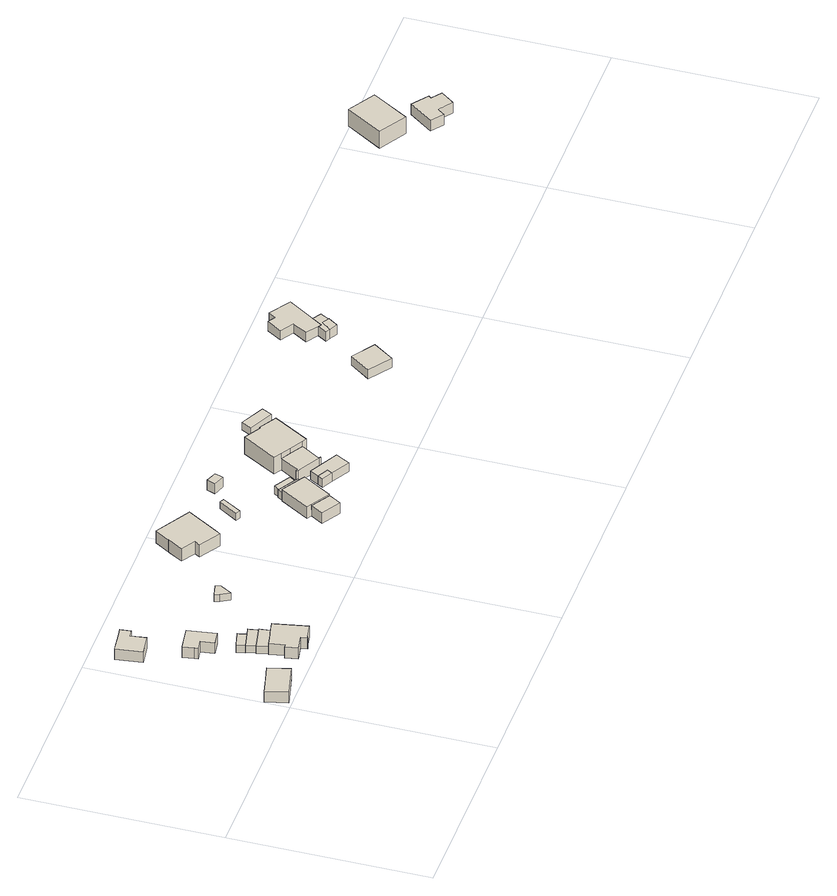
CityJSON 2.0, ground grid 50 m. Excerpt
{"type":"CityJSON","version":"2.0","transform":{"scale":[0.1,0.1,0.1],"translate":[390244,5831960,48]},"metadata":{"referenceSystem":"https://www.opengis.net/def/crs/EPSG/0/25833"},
"CityObjects":{
"building1":{"type":"Building","attributes":{"Gemeindeschluessel":"11000003","BezugspunktDach":"2200","function":"31001_1312","measuredHeight":3.68,"storeysAboveGround":1},"address":[{"country":"Germany","locality":"Berlin","thoroughfareNumber":"5","thoroughfareName":"Köppchenseeweg"}],"geometry":[{"type":"Solid","lod":"1","boundaries":[[[[0,1,2,3,4]],[[5,6,7,8,9]],[[5,9,4,3]],[[6,5,3,2]],[[7,6,2,1]],[[8,7,1,0]],[[9,8,0,4]]]]}]},
"building2":{"type":"Building","attributes":{"Gemeindeschluessel":"11000003","BezugspunktDach":"2200","function":"31001_1312","measuredHeight":3.11,"storeysAboveGround":1},"address":[{"country":"Germany","locality":"Berlin","thoroughfareNumber":"5","thoroughfareName":"Heidekrautbahnring"}],"geometry":[{"type":"Solid","lod":"1","boundaries":[[[[10,11,12,13,14,15,16]],[[17,18,19,20,21,22,23]],[[17,23,16,15]],[[18,17,15,14]],[[19,18,14,13]],[[20,19,13,12]],[[21,20,12,11]],[[22,21,11,10]],[[23,22,10,16]]]]}]},
"building3":{"type":"Building","attributes":{"Gemeindeschluessel":"11000003","BezugspunktDach":"2200","function":"31001_1312","measuredHeight":3.7,"storeysAboveGround":1},"address":[{"country":"Germany","locality":"Berlin","thoroughfareNumber":"7","thoroughfareName":"Heidekrautbahnring"}],"geometry":[{"type":"Solid","lod":"1","boundaries":[[[[24,25,26,27,28,29,30]],[[31,32,33,34,35,36,37]],[[31,37,30,29]],[[32,31,29,28]],[[33,32,28,27]],[[34,33,27,26]],[[35,34,26,25]],[[36,35,25,24]],[[37,36,24,30]]]]}]},
"building4":{"type":"Building","attributes":{"Gemeindeschluessel":"11000003","BezugspunktDach":"2200","function":"31001_2723","measuredHeight":2.19,"storeysAboveGround":1},"address":[{"country":"Germany","locality":"Berlin","thoroughfareNumber":"7 (3)","thoroughfareName":"Köppchenseeweg"}],"geometry":[{"type":"Solid","lod":"1","boundaries":[[[[38,39,40,41]],[[42,43,44,45]],[[42,45,41,40]],[[43,42,40,39]],[[44,43,39,38]],[[45,44,38,41]]]]}]},
"building5":{"type":"Building","attributes":{"Gemeindeschluessel":"11000003","BezugspunktDach":"2200","function":"31001_2723","measuredHeight":2.26,"storeysAboveGround":1},"address":[{"country":"Germany","locality":"Berlin","thoroughfareNumber":"7 (1)","thoroughfareName":"Köppchenseeweg"}],"geometry":[{"type":"Solid","lod":"1","boundaries":[[[[46,47,48,49,50,51]],[[52,53,54,55,56,57]],[[52,57,51,50]],[[53,52,50,49]],[[54,53,49,48]],[[55,54,48,47]],[[56,55,47,46]],[[57,56,46,51]]]]}]},
"building6":{"type":"Building","attributes":{"Gemeindeschluessel":"11000003","BezugspunktDach":"2200","function":"31001_2463","measuredHeight":2.13,"storeysAboveGround":1},"address":[{"country":"Germany","locality":"Berlin","thoroughfareNumber":"7 (2)","thoroughfareName":"Köppchenseeweg"}],"geometry":[{"type":"Solid","lod":"1","boundaries":[[[[51,50,58,39,38]],[[59,60,61,62,63]],[[59,63,38,39]],[[60,59,39,58]],[[61,60,58,50]],[[62,61,50,51]],[[63,62,51,38]]]]}]},
"building7":{"type":"Building","attributes":{"Gemeindeschluessel":"11000003","BezugspunktDach":"2200","function":"31001_1010","measuredHeight":3.96,"storeysAboveGround":1},"address":[{"country":"Germany","locality":"Berlin","thoroughfareNumber":"7","thoroughfareName":"Köppchenseeweg"}],"geometry":[{"type":"Solid","lod":"1","boundaries":[[[[64,65,66,67,68,69,70,71,72,73,74,75,76]],[[77,78,79,80,81,82,83,84,85,86,87,88,89]],[[77,89,76,75]],[[78,77,75,74]],[[79,78,74,73]],[[80,79,73,72]],[[81,80,72,71]],[[82,81,71,70]],[[83,82,70,69]],[[84,83,69,68]],[[85,84,68,67]],[[86,85,67,66]],[[87,86,66,65]],[[88,87,65,64]],[[89,88,64,76]]]]}]},
"building8":{"type":"Building","attributes":{"Gemeindeschluessel":"11000003","BezugspunktDach":"2200","function":"31001_2723","measuredHeight":2.04,"storeysAboveGround":1},"address":[{"country":"Germany","locality":"Berlin","thoroughfareNumber":"6 (2)","thoroughfareName":"Heidekrautbahnring"}],"geometry":[{"type":"Solid","lod":"1","boundaries":[[[[90,91,92,93,94]],[[95,96,97,98,99]],[[95,99,94,93]],[[96,95,93,92]],[[97,96,92,91]],[[98,97,91,90]],[[99,98,90,94]]]]}]},
"building9":{"type":"Building","attributes":{"Gemeindeschluessel":"11000003","BezugspunktDach":"2200","function":"31001_1010","measuredHeight":4.13,"storeysAboveGround":1},"address":[{"country":"Germany","locality":"Berlin","thoroughfareNumber":"4","thoroughfareName":"Heidekrautbahnring"}],"geometry":[{"type":"Solid","lod":"1","boundaries":[[[[100,101,102,103,104,105,106,107,108]],[[109,110,111,112,113,114,115,116,117]],[[109,117,108,107]],[[110,109,107,106]],[[111,110,106,105]],[[112,111,105,104]],[[113,112,104,103]],[[114,113,103,102]],[[115,114,102,101]],[[116,115,101,100]],[[117,116,100,108]]]]}]},
"building10":{"type":"Building","attributes":{"Gemeindeschluessel":"11000003","BezugspunktDach":"2200","function":"31001_2723","measuredHeight":1.9,"storeysAboveGround":1},"address":[{"country":"Germany","locality":"Berlin","thoroughfareNumber":"17 (2)","thoroughfareName":"Lübarser Weg"}],"geometry":[{"type":"Solid","lod":"1","boundaries":[[[[118,119,120,121]],[[122,123,124,125]],[[122,125,121,120]],[[123,122,120,119]],[[124,123,119,118]],[[125,124,118,121]]]]}]},
"building11":{"type":"Building","attributes":{"Gemeindeschluessel":"11000003","function":"31001_1312"},"address":[{"country":"Germany","locality":"Berlin","thoroughfareNumber":"2","thoroughfareName":"Heidekrautbahnring"}],"children":["building11-1","building11-2"]},
"building11-1":{"type":"BuildingPart","attributes":{"BezugspunktDach":"2200","measuredHeight":3.78,"storeysAboveGround":1},"parents":["building11"],"geometry":[{"type":"MultiSurface","lod":"1","boundaries":[[[126,127,128,129,130,131]],[[132,133,134,135,136,137]],[[132,137,131,130]],[[133,132,130,129]],[[134,133,129,128]],[[135,134,128,127]],[[138,139,140,135,127,126]],[[137,136,126,131]],[[136,135,140,139,138]]]}]},
"building11-2":{"type":"BuildingPart","attributes":{"BezugspunktDach":"2200","measuredHeight":3.17,"storeysAboveGround":1},"parents":["building11"],"geometry":[{"type":"Solid","lod":"1","boundaries":[[[[141,140,139,142]],[[136,135,143,144]],[[136,144,142,139]],[[143,135,140,141]],[[144,143,141,142]],[[139,140,135,136]]]]}]},
"building12":{"type":"Building","attributes":{"Gemeindeschluessel":"11000003","BezugspunktDach":"2200","function":"31001_2723","measuredHeight":2.29,"storeysAboveGround":1},"address":[{"country":"Germany","locality":"Berlin","thoroughfareNumber":"2 (1)","thoroughfareName":"Heidekrautbahnring"}],"geometry":[{"type":"Solid","lod":"1","boundaries":[[[[145,146,147,148,149,150]],[[151,152,153,154,155,156]],[[151,156,150,149]],[[152,151,149,148]],[[153,152,148,147]],[[154,153,147,146]],[[155,154,146,145]],[[156,155,145,150]]]]}]},
"building13":{"type":"Building","attributes":{"Gemeindeschluessel":"11000003","BezugspunktDach":"2200","function":"31001_2723","measuredHeight":2.27,"storeysAboveGround":1},"address":[{"country":"Germany","locality":"Berlin","thoroughfareNumber":"17 (3)","thoroughfareName":"Lübarser Weg"}],"geometry":[{"type":"Solid","lod":"1","boundaries":[[[[147,157,158,148]],[[159,160,153,152]],[[159,152,148,158]],[[160,159,158,157]],[[153,160,157,147]],[[152,153,147,148]]]]}]},
"building14":{"type":"Building","attributes":{"Gemeindeschluessel":"11000003","BezugspunktDach":"2200","function":"31001_2723","measuredHeight":3.51,"storeysAboveGround":1},"address":[{"country":"Germany","locality":"Berlin","thoroughfareNumber":"17 (1)","thoroughfareName":"Lübarser Weg"}],"geometry":[{"type":"Solid","lod":"1","boundaries":[[[[161,162,163,164,165]],[[166,167,168,169,170]],[[166,170,165,164]],[[167,166,164,163]],[[168,167,163,162]],[[169,168,162,161]],[[170,169,161,165]]]]}]},
"building15":{"type":"Building","attributes":{"Gemeindeschluessel":"11000003","BezugspunktDach":"2200","function":"51009_1610","measuredHeight":2.54,"storeysAboveGround":0},"address":[{"country":"Germany","locality":"Berlin"}],"geometry":[{"type":"Solid","lod":"1","boundaries":[[[[171,172,173,174]],[[175,176,177,178]],[[175,178,174,173]],[[176,175,173,172]],[[177,176,172,171]],[[178,177,171,174]]]]}]},
"building16":{"type":"Building","attributes":{"Gemeindeschluessel":"11000003","BezugspunktDach":"2200","function":"31001_2463","measuredHeight":2.54,"storeysAboveGround":1},"address":[{"country":"Germany","locality":"Berlin","thoroughfareNumber":"2 (2)","thoroughfareName":"Heidekrautbahnring"}],"geometry":[{"type":"Solid","lod":"1","boundaries":[[[[172,171,179,180,181,173]],[[182,183,184,177,176,175]],[[182,175,173,181]],[[183,182,181,180]],[[184,183,180,179]],[[177,184,179,171]],[[176,177,171,172]],[[175,176,172,173]]]]}]},
"building17":{"type":"Building","attributes":{"Gemeindeschluessel":"11000003","function":"31001_1010"},"address":[{"country":"Germany","locality":"Berlin","thoroughfareNumber":"17","thoroughfareName":"Lübarser Weg"}],"children":["building17-1","building17-2"]},
"building17-1":{"type":"BuildingPart","attributes":{"BezugspunktDach":"2200","measuredHeight":6.04,"storeysAboveGround":1},"parents":["building17"],"geometry":[{"type":"MultiSurface","lod":"1","boundaries":[[[185,186,187,188,189,190,191,192,193,194]],[[195,196,197,198,199,200,201,202,203,204]],[[195,204,194,193]],[[196,195,193,192]],[[197,196,192,191]],[[198,197,191,190]],[[199,198,190,189]],[[200,199,189,188]],[[201,200,188,187]],[[205,206,207,202,201,187,186],[207,206,208,201]],[[209,205,202,186,185]],[[204,203,185,194]],[[202,207,206,205]],[[206,207,201,208]],[[210,203,202,205,209]]]}]},
"building17-2":{"type":"BuildingPart","attributes":{"BezugspunktDach":"2200","measuredHeight":4.16,"storeysAboveGround":1},"parents":["building17"],"geometry":[{"type":"MultiSurface","lod":"1","boundaries":[[[211,212,213,214,215,208,206,209,216,217,218]],[[219,220,203,207,201,221,222,223,224,225,226]],[[219,226,218,217]],[[220,219,217,216]],[[203,220,216,209]],[[221,201,208,215]],[[222,221,215,214]],[[223,222,214,213]],[[224,223,213,212]],[[225,224,212,211]],[[226,225,211,218]],[[207,202,205,206]],[[203,209,205,202]],[[201,227,207,206,208]]]}]},
"building18":{"type":"Building","attributes":{"Gemeindeschluessel":"11000003","BezugspunktDach":"2200","function":"31001_2463","measuredHeight":2.23,"storeysAboveGround":1},"address":[{"country":"Germany","locality":"Berlin","thoroughfareNumber":"19 (1)","thoroughfareName":"Lübarser Weg"}],"geometry":[{"type":"Solid","lod":"1","boundaries":[[[[228,229,230,231]],[[232,233,234,235]],[[232,235,231,230]],[[233,232,230,229]],[[234,233,229,228]],[[235,234,228,231]]]]}]},
"building19":{"type":"Building","attributes":{"Gemeindeschluessel":"11000003","BezugspunktDach":"2200","function":"31001_1312","measuredHeight":3.16,"storeysAboveGround":1},"address":[{"country":"Germany","locality":"Berlin","thoroughfareNumber":"20","thoroughfareName":"Lübarser Weg"}],"geometry":[{"type":"Solid","lod":"1","boundaries":[[[[236,237,238,239]],[[240,241,242,243]],[[240,243,239,238]],[[241,240,238,237]],[[242,241,237,236]],[[243,242,236,239]]]]}]},
"building20":{"type":"Building","attributes":{"Gemeindeschluessel":"11000003","BezugspunktDach":"2200","function":"31001_2723","measuredHeight":2.72,"storeysAboveGround":1},"address":[{"country":"Germany","locality":"Berlin","thoroughfareNumber":"22 (1)","thoroughfareName":"Lübarser Weg"}],"geometry":[{"type":"Solid","lod":"1","boundaries":[[[[244,245,246,247,248]],[[249,250,251,252,253]],[[249,253,248,247]],[[250,249,247,246]],[[251,250,246,245]],[[252,251,245,244]],[[253,252,244,248]]]]}]},
"building21":{"type":"Building","attributes":{"Gemeindeschluessel":"11000003","BezugspunktDach":"2200","function":"51009_1610","measuredHeight":2.69,"storeysAboveGround":0},"address":[{"country":"Germany","locality":"Berlin"}],"geometry":[{"type":"Solid","lod":"1","boundaries":[[[[248,247,246,254,255,256,257,258]],[[259,260,261,262,250,249,253,263]],[[259,263,258,257]],[[260,259,257,256]],[[261,260,256,255]],[[262,261,255,254]],[[250,262,254,246]],[[249,250,246,247]],[[253,249,247,248]],[[263,253,248,258]]]]}]},
"building22":{"type":"Building","attributes":{"Gemeindeschluessel":"11000003","BezugspunktDach":"2200","function":"31001_1010","measuredHeight":2.68,"storeysAboveGround":1},"address":[{"country":"Germany","locality":"Berlin","thoroughfareNumber":"22","thoroughfareName":"Lübarser Weg"}],"geometry":[{"type":"Solid","lod":"1","boundaries":[[[[264,265,266,267,268,269,270,271,272,273]],[[274,275,276,277,278,279,280,281,282,283]],[[274,283,273,272]],[[275,274,272,271]],[[276,275,271,270]],[[277,276,270,269]],[[278,277,269,268]],[[279,278,268,267]],[[280,279,267,266]],[[281,280,266,265]],[[282,281,265,264]],[[283,282,264,273]]]]}]},
"building23":{"type":"Building","attributes":{"Gemeindeschluessel":"11000003","BezugspunktDach":"2200","function":"31001_1010","measuredHeight":5.8,"storeysAboveGround":1},"address":[{"country":"Germany","locality":"Berlin","thoroughfareNumber":"37","thoroughfareName":"Reppfuhlring"}],"geometry":[{"type":"Solid","lod":"1","boundaries":[[[[284,285,286,287]],[[288,289,290,291]],[[288,291,287,286]],[[289,288,286,285]],[[290,289,285,284]],[[291,290,284,287]]]]}]},
"building24":{"type":"Building","attributes":{"Gemeindeschluessel":"11000003","BezugspunktDach":"2200","function":"31001_1312","measuredHeight":3.07,"storeysAboveGround":1},"address":[{"country":"Germany","locality":"Berlin","thoroughfareNumber":"35","thoroughfareName":"Reppfuhlring"}],"geometry":[{"type":"Solid","lod":"1","boundaries":[[[[292,293,294,295,296,297,298,299,300]],[[301,302,303,304,305,306,307,308,309]],[[301,309,300,299]],[[302,301,299,298]],[[303,302,298,297]],[[304,303,297,296]],[[305,304,296,295]],[[306,305,295,294]],[[307,306,294,293]],[[308,307,293,292]],[[309,308,292,300]]]]}]}
},
"vertices":[
[15,7,39],[99,28,39],[85,83,39],[43,73,39],[1,63,39],[43,73,7],[85,83,7],[99,28,7],[15,7,7],[1,63,7],
[100,261,44],[101,252,44],[126,256,44],[132,222,44],[167,227,44],[156,299,44],[95,290,44],[156,299,13],[167,227,13],[132,222,13],[126,256,13],[101,252,13],[100,261,13],[95,290,13],
[60,372,37],[112,379,37],[107,418,37],[125,420,37],[122,448,37],[104,445,37],[51,439,37],[104,445,5],[122,448,5],[125,420,5],[107,418,5],[112,379,5],[60,372,5],[51,439,5],
[150,154,38],[191,163,38],[186,185,38],[146,176,38],[186,185,16],[191,163,16],[150,154,16],[146,176,16],
[162,102,38],[191,108,38],[221,115,38],[217,142,38],[214,142,38],[156,130,38],[214,142,16],[217,142,16],[221,115,16],[191,108,16],[162,102,16],[156,130,16],
[209,167,38],[191,163,17],[209,167,17],[214,142,17],[156,130,17],[150,154,17],
[167,32,47],[205,39,47],[208,22,47],[210,23,47],[214,24,47],[251,31,47],[234,117,47],[221,115,47],[198,110,47],[191,108,47],[162,102,47],[169,64,47],[161,63,47],[169,64,15],[162,102,15],[191,108,15],[198,110,15],[221,115,15],[234,117,15],[251,31,15],[214,24,15],[210,23,15],[208,22,15],[205,39,15],[167,32,15],[161,63,15],
[307,264,42],[320,241,42],[338,271,42],[334,284,42],[302,277,42],[334,284,22],[338,271,22],[320,241,22],[307,264,22],[302,277,22],
[452,369,62],[444,355,62],[497,322,62],[505,336,62],[552,413,62],[464,466,62],[440,429,62],[440,428,62],[417,391,62],[440,428,26],[440,429,26],[464,466,26],[552,413,26],[505,336,26],[497,322,26],[444,355,26],[452,369,26],[417,391,26],
[604,307,50],[634,356,50],[623,362,50],[593,314,50],[623,362,30],[634,356,30],[604,307,30],[593,314,30],
[657,152,66],[704,123,66],[749,197,66],[744,200,66],[690,233,66],[645,159,66],[690,233,32],[744,200,32],[749,197,32],[704,123,32],[657,152,32],[645,159,32],[657,152,51],[657,152,63],[704,123,63],
[686,92,63],[638,121,63],[686,92,32],[638,121,32],
[744,200,57],[748,213,57],[740,218,57],[699,243,57],[697,245,57],[690,233,57],[697,245,34],[699,243,34],[740,218,34],[748,213,34],[744,200,34],[690,233,34],
[749,232,57],[707,257,57],[707,257,34],[749,232,34],
[697,377,62],[701,388,62],[704,399,62],[676,409,62],[668,387,62],[676,409,33],[704,399,33],[701,388,33],[697,377,33],[668,387,33],
[786,142,62],[793,155,62],[766,170,62],[759,157,62],[766,170,37],[793,155,37],[786,142,37],[759,157,37],
[833,116,62],[853,152,62],[778,192,62],[778,192,37],[853,152,37],[833,116,37],
[793,266,85],[817,252,85],[849,233,85],[860,227,85],[913,317,85],[870,343,85],[869,343,85],[868,340,85],[825,365,85],[774,278,85],[825,365,36],[868,340,36],[869,343,36],[870,343,36],[913,317,36],[860,227,36],[849,233,36],[817,252,36],[793,266,36],[774,278,36],[817,252,71],[821,250,71],[821,250,36],[849,233,71],[793,266,71],[793,266,54],
[762,216,71],[819,183,71],[823,180,71],[824,182,71],[820,185,71],[764,219,71],[759,221,71],[757,219,71],[759,221,36],[764,219,36],[820,185,36],[824,182,36],[823,180,36],[819,183,36],[762,216,36],[757,219,36],[845,235,36],
[952,339,61],[965,365,61],[904,396,61],[890,369,61],[904,396,39],[965,365,39],[952,339,39],[890,369,39],
[1216,131,73],[1253,184,73],[1196,223,73],[1159,171,73],[1196,223,47],[1253,184,47],[1216,131,47],[1159,171,47],
[1297,288,72],[1314,313,72],[1313,314,72],[1297,324,72],[1277,299,72],[1297,324,45],[1313,314,45],[1314,313,45],[1297,288,45],[1277,299,45],
[1325,336,72],[1303,349,72],[1286,323,72],[1279,328,72],[1265,305,72],[1279,328,45],[1286,323,45],[1303,349,45],[1325,336,45],[1265,305,45],
[1271,385,73],[1248,348,73],[1279,328,73],[1286,323,73],[1303,349,73],[1346,416,73],[1292,451,73],[1280,432,73],[1261,444,73],[1237,406,73],[1261,444,46],[1280,432,46],[1292,451,46],[1346,416,46],[1303,349,46],[1286,323,46],[1279,328,46],[1248,348,46],[1271,385,46],[1237,406,46],
[2048,355,94],[2105,448,94],[2036,490,94],[1979,397,94],[2036,490,45],[2105,448,45],[2048,355,45],[1979,397,45],
[2107,282,74],[2112,289,74],[2121,301,74],[2155,275,74],[2181,309,74],[2156,328,74],[2161,335,74],[2121,365,74],[2076,305,74],[2121,365,43],[2161,335,43],[2156,328,43],[2181,309,43],[2155,275,43],[2121,301,43],[2112,289,43],[2107,282,43],[2076,305,43]
]}
